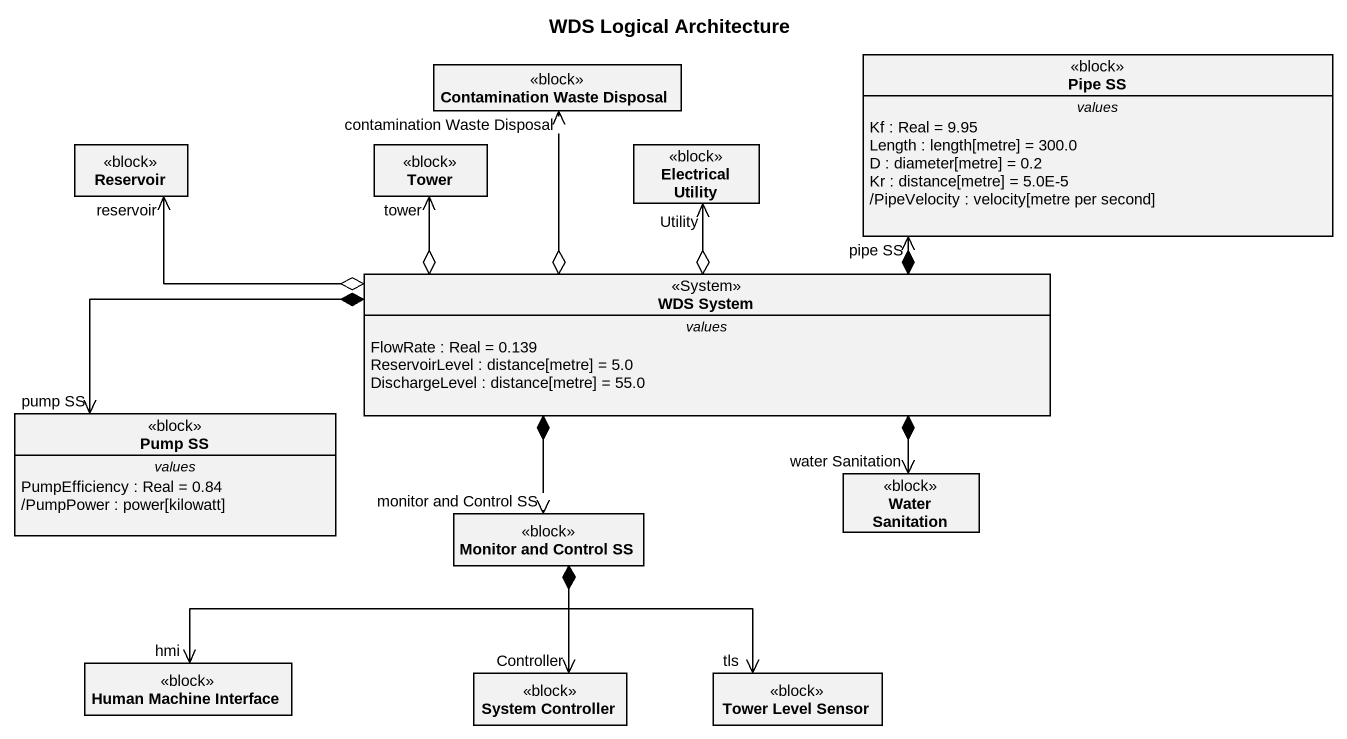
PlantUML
@startuml
title WDS Logical Architecture
hide circle
hide empty members
class "Contamination Waste Disposal" as Contamination_Waste_Disposal <<block>>
class "Pipe SS" as Pipe_SS <<block>> {
  -- values --
  Kf : Real = 9.95
  Length : length[metre] = 300.0
  D : diameter[metre] = 0.2
  Kr : distance[metre] = 5.0E-5
  /PipeVelocity : velocity[metre per second]
}
class Reservoir <<block>>
class Tower <<block>>
class "Electrical Utility" as Electrical_Utility <<block>>
class "WDS System" as WDS_System <<System>> {
  -- values --
  FlowRate : Real = 0.139
  ReservoirLevel : distance[metre] = 5.0
  DischargeLevel : distance[metre] = 55.0
}
class "Pump SS" as Pump_SS <<block>> {
  -- values --
  PumpEfficiency : Real = 0.84
  /PumpPower : power[kilowatt]
}
class "Water Sanitation" as Water_Sanitation <<block>>
class "Monitor and Control SS" as Monitor_and_Control_SS <<block>>
class "Human Machine Interface" as Human_Machine_Interface <<block>>
class "System Controller" as System_Controller <<block>>
class "Tower Level Sensor" as Tower_Level_Sensor <<block>>
WDS_System o-up-> "contamination Waste Disposal" Contamination_Waste_Disposal
WDS_System *-right-> "pipe SS" Pipe_SS
WDS_System o-left-> "reservoir" Reservoir
WDS_System o-up-> "tower" Tower
WDS_System o-up-> "Utility" Electrical_Utility
WDS_System *-left-> "pump SS" Pump_SS
WDS_System *--> "water Sanitation" Water_Sanitation
WDS_System *--> "monitor and Control SS" Monitor_and_Control_SS
Monitor_and_Control_SS *-left-> "hmi" Human_Machine_Interface
Monitor_and_Control_SS *--> "Controller" System_Controller
Monitor_and_Control_SS *--> "tls" Tower_Level_Sensor
@enduml
